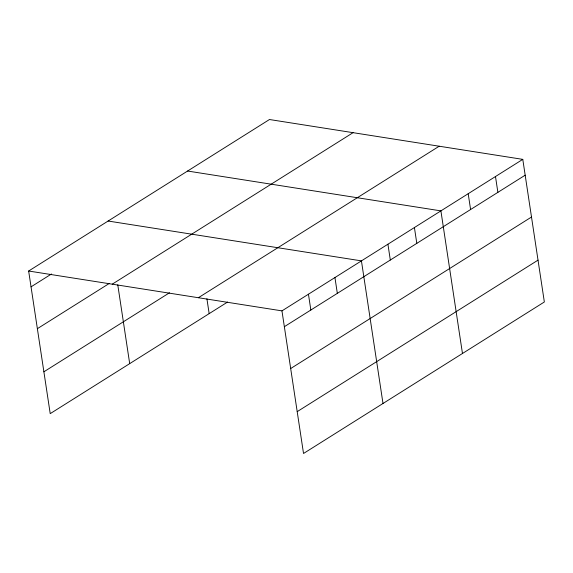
<?xml version="1.0" encoding="UTF-8"?>
<svg xmlns="http://www.w3.org/2000/svg" width="573" height="573" viewBox="0 0 573 573"><rect width="100%" height="100%" fill="white"/><g stroke="black" fill="none" stroke-linecap="round" stroke-linejoin="round"><path stroke-width="0.86" d="M227.603 302.035L50.216 413.634L28.65 271.022L269.475 119.521L522.784 159.366L544.35 301.978L303.525 453.479L281.959 310.874L522.784 159.366M31.042 286.844L51.477 273.987M37.367 328.68L109.271 283.449M112.244 284.172L353.061 132.671M43.892 371.791L169.529 292.753M198.365 297.724L439.19 146.222M284.351 326.689L525.176 175.188M290.683 368.532L531.5 217.031M297.201 411.636L538.026 260.135M187.593 171.033L440.902 210.878L462.468 353.484M108.118 221.028L361.434 260.873L383 403.485M28.65 271.022L281.959 310.874M495.487 176.541L497.88 192.356M468.198 193.71L470.591 209.532M414.415 227.545L416.807 243.367M387.921 244.213L390.313 260.027M334.94 277.54L337.332 293.362M308.453 294.207L310.845 310.022M206.917 298.82L209.159 313.639M117.773 284.845L129.691 363.633"/></g></svg>
